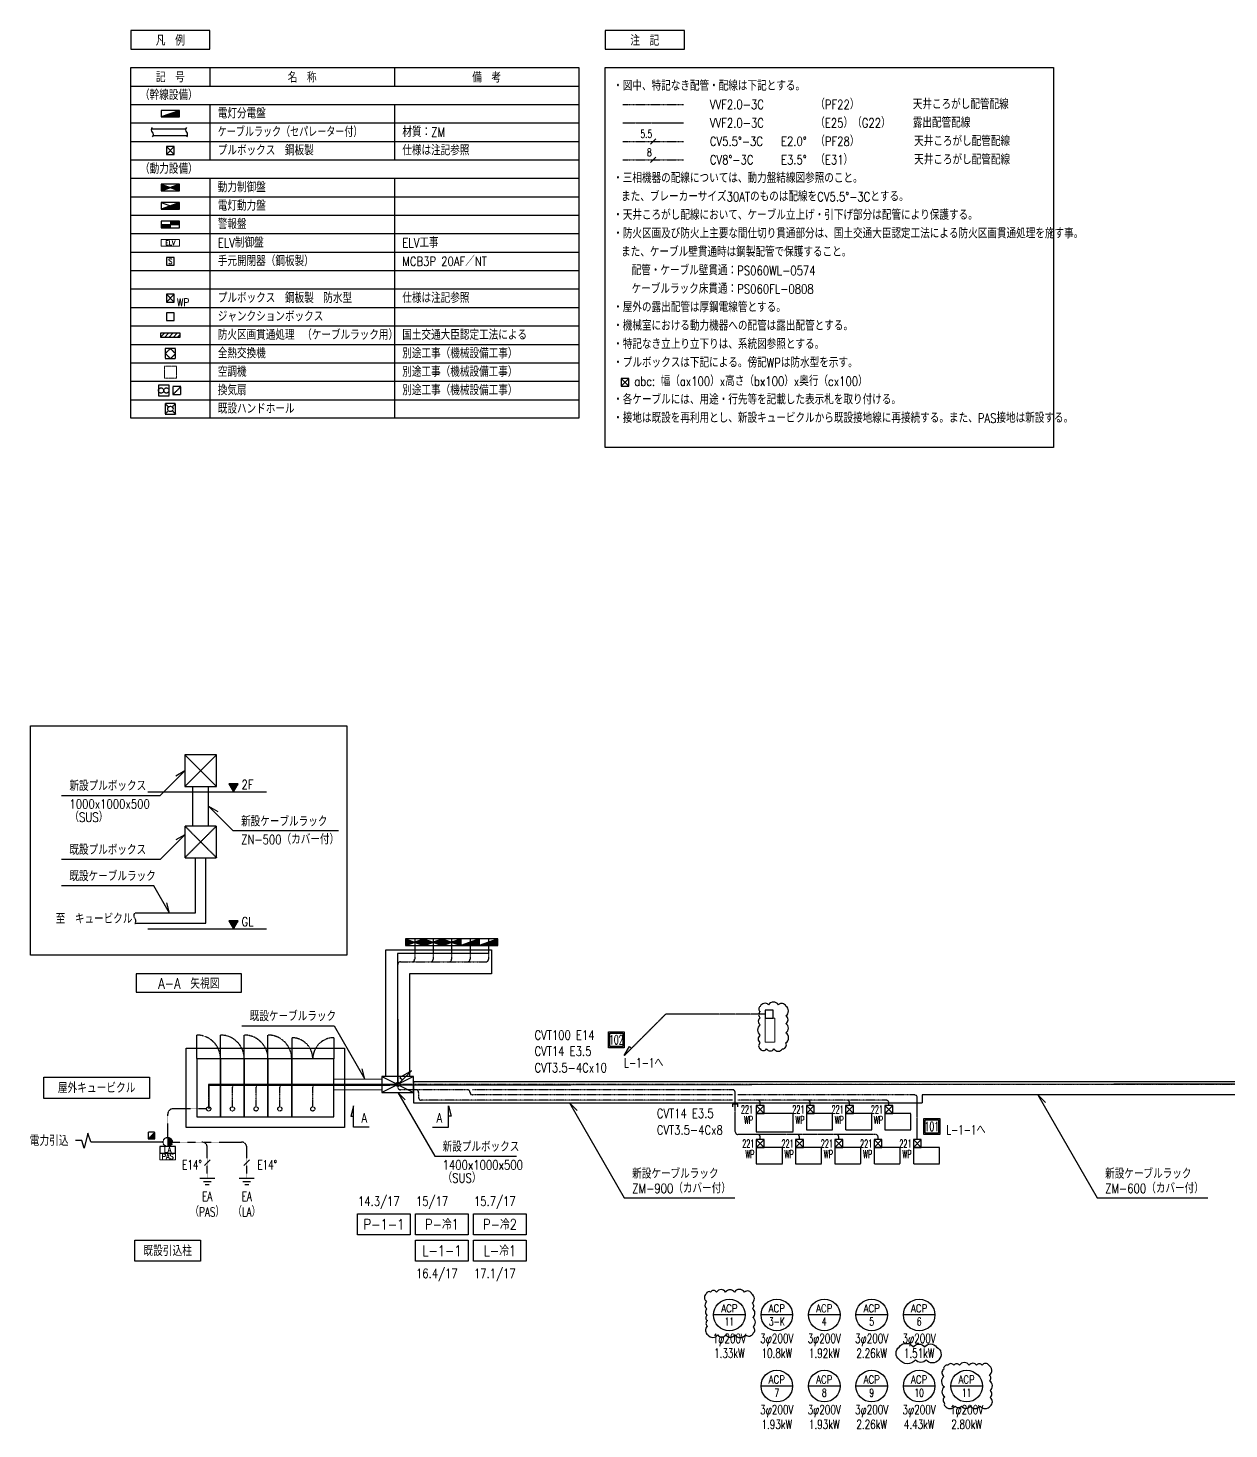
# Model space of a CAD drawing. Header units: millimetres. Extents: x 2600 to 176612, y 1461 to 57300.
# Drawn here: x 2600 to 48163, y 4155 to 57300 of the extents above; entities that cross this region are included whole.
import ezdxf
from ezdxf.enums import TextEntityAlignment as Align

# ---------------------------------------------------------------- set-up
doc = ezdxf.new("R2010")
doc.units = ezdxf.units.MM
doc.header["$LTSCALE"] = 0.2
doc.set_wipeout_variables(frame=1)
for name, pattern in [('_ Dot', [2.6, 1.4, -1.2]), ('CENTER', [50.8, 31.75, -6.35, 6.35, -6.35]), ('DASHED', [19.05, 12.7, -6.35]), ('HIDDEN', [9.525, 6.35, -3.175]), ('PHANTOM', [63.5, 31.75, -6.35, 6.35, -6.35, 6.35, -6.35])]:
    doc.linetypes.add(name, pattern=pattern)
doc.layers.add('1_hojo', color=190, linetype='Continuous', plot=False)
doc.layers.add('1_追加変更', color=10, linetype='Continuous', plot=False)
for name, color, linetype in [('1_ケーブルラック', 3, 'Continuous'), ('1_シンボル', 2, 'Continuous'), ('1_乗数', 3, 'Continuous'), ('1_回路番号', 4, 'Continuous'), ('1_強調文字', 4, 'Continuous'), ('1_文字', 3, 'Continuous'), ('1_機器', 7, 'HIDDEN'), ('1_機器番号', 3, 'Continuous'), ('1_表', 7, 'Continuous'), ('1_配線_1', 1, 'Continuous'), ('1_配線_3', 1, 'DASHED'), ('1_配線_4', 1, 'CENTER'), ('1_配線_5', 1, 'PHANTOM'), ('A_建築', 8, 'Continuous')]:
    doc.layers.add(name, color=color, linetype=linetype)
doc.styles.add('L', font='simplex.shx', dxfattribs={"width": 0.8, "bigfont": 'extfont2.shx'})
doc.styles.get("Standard").update_dxf_attribs({"font": 'simplex.shx', "width": 0.8, "bigfont": 'extfont2.shx'})
doc.styles.add('ＭＳ 明朝', font='simplex.shx', dxfattribs={"bigfont": 'bigfont.shx'})
pattern_1 = [(0, (-72500, -18575), (0, 3.175), [])]

# ---------------------------------------------------------------- blocks, each defined once
blk = doc.blocks.new('L-電灯分電盤')
at = {"linetype": 'ByBlock'}
h = blk.add_hatch(dxfattribs=at)
h.set_pattern_fill('LINE', color=0, style=0)
h.set_pattern_definition([(0, (-9550, -23375), (0, 3.175), [])])
h.paths.add_polyline_path([(350, 250), (-350, 0), (350, 0)])
at = {"color": 0, "linetype": 'ByBlock'}
for p, q in [((350, 250), (-350, 0)), ((350, 250), (-350, 250)), ((-350, 250), (-350, 0)), ((-350, 0), (350, 0)), ((350, 0), (350, 250))]:
    blk.add_line(p, q, dxfattribs=at)
blk = doc.blocks.new('C-ﾌﾟﾙﾎﾞｯｸｽ')
at = {"color": 0, "linetype": 'ByBlock'}
for p, q in [((-150, 150), (150, -150)), ((150, 150), (-150, -150))]:
    blk.add_line(p, q, dxfattribs=at)
blk.add_lwpolyline([(-150, -150), (150, -150), (150, 150), (-150, 150)], close=True, dxfattribs=at)
blk = doc.blocks.new('MP-動力制御盤')
at = {"linetype": 'ByBlock'}
h = blk.add_hatch(dxfattribs=at)
h.set_pattern_fill('LINE', color=0, style=0)
h.set_pattern_definition(pattern_1)
h.paths.add_polyline_path([(-350, 250), (0, 125), (-350, 0)])
h = blk.add_hatch(dxfattribs=at)
h.set_pattern_fill('LINE', color=0, style=0)
h.set_pattern_definition(pattern_1)
h.paths.add_polyline_path([(350, 250), (0, 125), (350, 0)])
at = {"color": 0, "linetype": 'ByBlock'}
for p, q in [((-350, 250), (350, 0)), ((350, 250), (-350, 0))]:
    blk.add_line(p, q, dxfattribs=at)
blk.add_lwpolyline([(-350, 0), (350, 0), (350, 250), (-350, 250)], close=True, dxfattribs=at)
blk = doc.blocks.new('C-区画貫通処理')
at = {"linetype": 'ByBlock'}
h = blk.add_hatch(dxfattribs=at)
h.set_pattern_fill('ANSI31', color=0, scale=40, style=0)
h.set_pattern_definition([(45, (-130576.96, -81945.87), (-89.80256, 89.80256), [])])
h.paths.add_polyline_path([(-400, 120), (400, 120), (400, -120), (-400, -120)])
at = {"color": 0, "linetype": 'ByBlock'}
blk.add_lwpolyline([(-400, 120), (400, 120), (400, -120), (-400, -120)], close=True, dxfattribs=at)
blk = doc.blocks.new('C-ｼﾞｬﾝｸｼｮﾝﾎﾞｯｸｽ')
at = {"color": 0, "linetype": 'ByBlock'}
blk.add_lwpolyline([(-150, -150), (150, -150), (150, 150), (-150, 150)], close=True, dxfattribs=at)
blk = doc.blocks.new('全熱交換機（HEU）小')
at = {"color": 0}
for points in [[(-192.5, -192.5), (192.5, -192.5), (192.5, 192.5), (-192.5, 192.5)], [(0, -192.5), (192.5, 0), (0, 192.5), (-192.5, 0), (0, -192.5)]]:
    blk.add_lwpolyline(points, close=True, dxfattribs=at)
blk = doc.blocks.new('空調機（ACP）')
at = {"color": 0, "lineweight": 20}
blk.add_lwpolyline([(-455, 455), (455, 455), (455, -455), (-455, -455)], close=True, dxfattribs=at)
blk = doc.blocks.new('換気扇')
at = {"color": 0}
blk.add_lwpolyline([(-200, -200), (200, -200), (200, 200), (-200, 200)], close=True, dxfattribs=at)
for centre in [(-100, 0), (100, 0)]:
    blk.add_circle(centre, 100, dxfattribs=at)
blk = doc.blocks.new('ダクト換気')
at = {"color": 0}
blk.add_line((-150, -150), (150, 150), dxfattribs=at)
blk.add_lwpolyline([(-150, -150), (150, -150), (150, 150), (-150, 150)], close=True, dxfattribs=at)
blk = doc.blocks.new('B-電灯動力盤 A')
at = {"linetype": 'ByBlock'}
h = blk.add_hatch(dxfattribs=at)
h.set_pattern_fill('LINE', color=0, style=0)
h.set_pattern_definition([(0, (-9500, -23375), (0, 3.175), [])])
h.paths.add_polyline_path([(350, 250), (-350, 0), (350, 0)])
at = {"color": 0, "linetype": 'ByBlock', "lineweight": -2}
blk.add_line((-350, 250), (350, 0), dxfattribs=at)
at = {"color": 0, "linetype": 'ByBlock'}
for p, q in [((350, 250), (-350, 0)), ((350, 250), (-350, 250)), ((-350, 250), (-350, 0)), ((-350, 0), (350, 0)), ((350, 0), (350, 250))]:
    blk.add_line(p, q, dxfattribs=at)
blk = doc.blocks.new('B_警報盤')
at = {"linetype": 'ByBlock'}
h = blk.add_hatch(dxfattribs=at)
h.set_pattern_fill('LINE', color=0, scale=20, style=0)
h.set_pattern_definition([(0, (-8595.042, -49781.772), (0, 2.5), [])])
h.paths.add_polyline_path([(-350, 125), (-350, 0), (0, 0), (0, 125)])
h.paths.add_polyline_path([(350, 125), (350, 250), (0, 250), (0, 125)])
at = {"color": 0, "linetype": 'ByBlock', "lineweight": 0}
for p, q in [((-350, 125), (350, 125)), ((0, 250), (0, 0))]:
    blk.add_line(p, q, dxfattribs=at)
at = {"color": 0, "linetype": 'ByBlock', "lineweight": -2}
blk.add_lwpolyline([(-350, 0), (350, 0), (350, 250), (-350, 250)], close=True, dxfattribs=at)
blk = doc.blocks.new('C-条数1')
at = {"color": 0, "linetype": 'ByBlock'}
blk.add_line((-106, -106), (106, 106), dxfattribs=at)
blk = doc.blocks.new('OL-埋設表A')
at = {"linetype": 'ByBlock'}
blk.add_hatch(color=0, dxfattribs=at).paths.add_polyline_path([(125, 125), (-125, -125), (125, -125)])
at = {"color": 0, "linetype": 'ByBlock'}
blk.add_line((125, 125), (-125, -125), dxfattribs=at)
blk.add_lwpolyline([(-125, -125), (125, -125), (125, 125), (-125, 125)], close=True, dxfattribs=at)
blk = doc.blocks.new('OL-ｺﾝｸﾘｰﾄ柱')
at = {"linetype": 'ByBlock'}
blk.add_hatch(color=0, dxfattribs=at).paths.add_polyline_path([(175, 0, 0.414214), (0, 175), (0, -175, 0.414214)])
at = {"color": 0, "linetype": 'ByBlock'}
blk.add_line((0, 175), (0, -175), dxfattribs=at)
blk.add_circle((0, 0), 175, dxfattribs=at)
blk = doc.blocks.new('OL-受電点')
at = {"color": 0, "linetype": 'ByBlock'}
for p, q in [((238.70308, 0), (0, 0)), ((324.72368, -284.30004), (238.70308, 0)), ((472.88872, 284.3008), (324.72368, -284.30004)), ((583.604, -53.502404), (472.88872, 284.3008))]:
    blk.add_line(p, q, dxfattribs=at)
blk = doc.blocks.new('PAS')
at = {"color": 0, "linetype": 'ByBlock', "lineweight": 0}
blk.add_lwpolyline([(-300, 0), (300, 0), (300, 250), (-300, 250)], close=True, dxfattribs=at)
at = {"color": 0, "linetype": 'ByBlock', "lineweight": 0, "width": 0.8}
blk.add_text('PAS', height=200, dxfattribs=at).set_placement((0, 125), align=Align.MIDDLE)
blk = doc.blocks.new('C-接地極')
at = {"color": 0, "linetype": 'ByBlock'}
for p, q in [((-285, 0), (285, 0)), ((-146, -120), (146, -120)), ((-73, -240), (73, -240))]:
    blk.add_line(p, q, dxfattribs=at)
blk = doc.blocks.new('OL-ﾊﾝﾄﾞﾎｰﾙ-1')
at = {"color": 0, "linetype": 'ByBlock'}
for p, q in [((-200, 200), (-72, 72)), ((-200, 200), (-72, 72)), ((72, 72), (200, 200)), ((-200, -200), (-72, -72)), ((-200, -200), (-72, -72)), ((72, -72), (200, -200))]:
    blk.add_line(p, q, dxfattribs=at)
blk.add_lwpolyline([(-200, -200), (200, -200), (200, 200), (-200, 200)], close=True, dxfattribs=at)
blk.add_ellipse((0, 0), major_axis=(-71.7, 71.7), ratio=1, start_param=3.926991, end_param=10.210176, dxfattribs=at)
blk = doc.blocks.new('C-立上り')
at = {"color": 0, "linetype": 'ByBlock'}
blk.add_line((54, 54), (521, 521), dxfattribs=at)
blk.add_lwpolyline([(521, 521), (81, 267), (174, 174)], dxfattribs=at)
blk.add_circle((0, 0), 77, dxfattribs=at)
blk = doc.blocks.new('盤記号1')
at = {"layer": '1_シンボル', "color": 0, "linetype": 'ByBlock', "lineweight": -2}
blk.add_lwpolyline([(-350, 0), (350, 0), (350, 250), (-350, 250)], close=True, dxfattribs=at)
at = {"layer": '1_シンボル', "color": 0, "linetype": 'ByBlock', "lineweight": 0, "style": 'ＭＳ 明朝', "width": 0.8}
blk.add_text('ELV', height=180, dxfattribs=at).set_placement((0, 125), align=Align.MIDDLE)
blk = doc.blocks.new('MP-手元開閉器')
at = {"color": 0, "linetype": 'ByBlock'}
blk.add_lwpolyline([(-150, 0), (150, 0), (150, 300), (-150, 300)], close=True, dxfattribs=at)
at = {"color": 0, "linetype": 'ByBlock', "width": 0.8}
blk.add_text('S', height=200, dxfattribs=at).set_placement((0, 150), align=Align.MIDDLE)

msp = doc.modelspace()

# ---------------------------------------------------------------- linework, layer by layer
at = {"layer": '1_hojo'}
for points in [[(17269, 22755), (17269, 22195), (16621, 22195), (16629, 17225), (9441, 17225), (9454, 16297)], [(19369, 22755), (19369, 22195), (16621, 22195), (16629, 17225), (9441, 17225), (9454, 16297)], [(17969, 22745), (17969, 22195), (16621, 22195), (16621, 17225), (9441, 17225), (9454, 16297)], [(18669, 22745), (18669, 22195), (16621, 22195), (16621, 17225), (9441, 17225), (9454, 16297)], [(20069, 22745), (20069, 22195), (16621, 22195), (16629, 17225), (9441, 17225), (9454, 16297)], [(65469, 19680), (64393, 19680), (64393, 17275), (9454, 17175), (9454, 16297)], [(16629, 17225), (9441, 17225), (9454, 16297)]]:
    msp.add_lwpolyline(points, dxfattribs=at)
at = {"layer": '1_ケーブルラック'}
for p, q in [((10712, 19451), (14212, 19451)), ((14212, 19451), (15381, 17425)), ((15381, 17425), (15278, 17811)), ((64149, 17325), (17229, 17325)), ((17229, 17325), (17229, 16525)), ((16629, 16925), (18029, 14500)), ((16629, 16925), (16912, 16642)), ((17229, 16525), (36529, 16525)), ((36529, 16825), (36529, 16525)), ((64649, 16825), (36529, 16825)), ((18029, 14500), (21129, 14500))]:
    msp.add_line(p, q, dxfattribs=at)
msp.add_lwpolyline([(16179, 22325), (20179, 22325), (20179, 21425), (17079, 21425), (17079, 17525), (16179, 17525)], close=True, dxfattribs=at)
at = {"layer": '1_シンボル', "color": 8, "linetype": 'HIDDEN'}
for p, q in [((9004, 18197), (9004, 19097)), ((9904, 18197), (9904, 19097)), ((10804, 18197), (10804, 19097)), ((11704, 18197), (11704, 19097)), ((12604, 18997), (12604, 18197)), ((14204, 18997), (14204, 18197))]:
    msp.add_line(p, q, dxfattribs=at)
at = {"layer": '1_シンボル', "lineweight": 0}
for p, q in [((16029, 17425), (14204, 17425)), ((16029, 17025), (14204, 17025))]:
    msp.add_line(p, q, dxfattribs=at)
at = {"layer": '1_シンボル', "color": 8}
msp.add_lwpolyline([(8604, 18597), (14604, 18597), (14604, 15597), (8604, 15597)], close=True, dxfattribs=at)
at = {"layer": '1_シンボル'}
for points in [[(9904, 18197), (9004, 18197), (9004, 15997), (9904, 15997)], [(10804, 18197), (9904, 18197), (9904, 15997), (10804, 15997)], [(11704, 18197), (10804, 18197), (10804, 15997), (11704, 15997)], [(12604, 18197), (11704, 18197), (11704, 15997), (12604, 15997)], [(14204, 18197), (12604, 18197), (12604, 15997), (14204, 15997)], [(7599, 14616), (8199, 14616), (8199, 14866), (7599, 14866)]]:
    msp.add_lwpolyline(points, close=True, dxfattribs=at)
at = {"layer": '1_シンボル', "color": 7, "linetype": '_ Dot', "ltscale": 100}
for centre in [(9454, 16297), (10354, 16297), (11254, 16297), (12154, 16297), (13404, 16297)]:
    msp.add_circle(centre, 80.3, dxfattribs=at)
at = {"layer": '1_シンボル', "color": 8, "linetype": 'HIDDEN'}
for centre, radius, start, end in [((9004, 18197), 900, 0, 90), ((9904, 18197), 900, 0, 90), ((10804, 18197), 900, 0, 90), ((11704, 18197), 900, 0, 90), ((12604, 18197), 800, 0, 90), ((14204, 18197), 800, 90, 180)]:
    msp.add_arc(centre, radius, start, end, dxfattribs=at)
at = {"layer": '1_回路番号'}
for points in [[(25219, 18619), (24619, 18619), (24619, 19219), (25219, 19219)], [(25169, 18669), (24669, 18669), (24669, 19169), (25169, 19169)], [(37189, 15330), (36589, 15330), (36589, 15930), (37189, 15930)], [(37139, 15380), (36639, 15380), (36639, 15880), (37139, 15880)]]:
    msp.add_lwpolyline(points, close=True, dxfattribs=at)
at = {"layer": '1_強調文字'}
msp.add_lwpolyline([(6649, 11316), (9149, 11316), (9149, 10516), (6649, 10516)], close=True, dxfattribs=at)
at = {"layer": '1_文字'}
for p, q in [((23145, 16525), (25222, 12928)), ((23145, 16525), (23428, 16242)), ((40914, 16825), (43164, 12928)), ((40914, 16825), (41197, 16542)), ((25222, 12928), (29422, 12928)), ((43164, 12928), (47364, 12928))]:
    msp.add_line(p, q, dxfattribs=at)
for points in [[(15549, 15608), (14949, 15608), (14949, 16408), (14846, 16022), (14949, 16022)], [(17949, 15608), (18549, 15608), (18549, 16408), (18653, 16022), (18549, 16022)]]:
    msp.add_lwpolyline(points, dxfattribs=at)
at = {"layer": '1_機器'}
for points in [[(31629, 15430), (31629, 16125), (30229, 16125), (30229, 15430)], [(33119, 15505), (33119, 16125), (32129, 16125), (32129, 15505)], [(34609, 15505), (34609, 16125), (33619, 16125), (33619, 15505)], [(36099, 15505), (36099, 16125), (35109, 16125), (35109, 15505)], [(31219, 14210), (31219, 14830), (30229, 14830), (30229, 14210)], [(32709, 14210), (32709, 14830), (31719, 14830), (31719, 14210)], [(34199, 14210), (34199, 14830), (33209, 14830), (33209, 14210)], [(35689, 14210), (35689, 14830), (34699, 14830), (34699, 14210)], [(37179, 14210), (37179, 14830), (36189, 14830), (36189, 14210)]]:
    msp.add_lwpolyline(points, close=True, dxfattribs=at)
at = {"layer": '1_表', "color": 2}
msp.add_lwpolyline([(6700, 20725), (10700, 20725), (10700, 21425), (6700, 21425)], close=True, dxfattribs=at)
at = {"layer": '1_追加変更'}
msp.add_lwpolyline([(30378, 18570, 0.520567), (30622, 18570, 0.520567), (30900, 18570, 0.520567), (31221, 18570, 0.520567), (31356, 18802, 0.520567), (31356, 19184, 0.520567), (31356, 19533, 0.520567), (31356, 19829, 0.520567), (31356, 20197, 0.520567), (31070, 20250, 0.520567), (30692, 20250, 0.520567), (30378, 20187, 0.520567), (30378, 19986, 0.520567), (30378, 19757, 0.520567), (30378, 19482, 0.520567), (30378, 19097, 0.520567), (30378, 18803, 0.520567)], format="xyb", close=True, dxfattribs=at)
at = {"layer": '1_配線_1'}
msp.add_line((7724, 15041), (4985, 15041), dxfattribs=at)
for points in [[(25219, 18319), (25419, 18665), (25493, 18592)], [(29529, 16374), (29529, 16474), (29329, 16474), (29329, 16374)]]:
    msp.add_lwpolyline(points, dxfattribs=at)
at = {"layer": '1_配線_3'}
for p, q in [((26762, 19862), (25219, 18319)), ((30565, 19891), (26833, 19891)), ((29429, 15430), (29429, 16925)), ((30379, 16425), (30379, 16525)), ((32279, 16425), (32279, 16525)), ((33769, 16425), (33769, 16525)), ((35259, 16425), (35259, 16525)), ((36339, 15130), (36339, 16725)), ((34749, 15330), (29529, 15330)), ((30379, 15130), (30379, 15230)), ((31869, 15130), (31869, 15230)), ((33359, 15130), (33359, 15230)), ((34849, 15130), (34849, 15230))]:
    msp.add_line(p, q, dxfattribs=at)
for centre, start, end in [((26833, 19791), 90, 135), ((29529, 15430), 180, 270), ((30279, 15230), 0, 90), ((31769, 15230), 0, 90), ((33259, 15230), 0, 90), ((34749, 15230), 0, 90)]:
    msp.add_arc(centre, 100, start, end, dxfattribs=at)
at = {"layer": '1_配線_4'}
for p, q in [((17269, 22495), (17269, 21975)), ((17969, 22495), (17969, 21975)), ((18669, 22495), (18669, 21975)), ((19369, 22495), (19369, 21975)), ((20069, 22495), (20069, 21975)), ((16729, 21875), (19969, 21875)), ((16629, 17302), (16629, 21775)), ((9454, 16378), (9454, 17125)), ((16552, 17225), (9554, 17225)), ((10354, 16378), (10354, 17125)), ((11254, 16378), (11254, 17125)), ((12154, 16378), (12154, 17125)), ((13404, 16378), (13404, 17125)), ((16629, 17148), (16629, 17125)), ((64299, 17225), (16706, 17225)), ((19269, 17025), (16729, 17025)), ((29329, 17025), (19469, 17025)), ((17419, 16925), (17419, 16725)), ((29329, 16625), (17519, 16625)), ((29329, 16825), (19469, 16825)), ((36239, 16825), (29529, 16825)), ((35159, 16625), (29529, 16625))]:
    msp.add_line(p, q, dxfattribs=at)
for centre, start, end in [((16729, 21775), 90, 180), ((17169, 21975), 270, 0), ((17869, 21975), 270, 0), ((18569, 21975), 270, 0), ((19269, 21975), 270, 0), ((19969, 21975), 270, 0), ((9554, 17125), 90, 180), ((10454, 17125), 90, 180), ((11354, 17125), 90, 180), ((12254, 17125), 90, 180), ((13504, 17125), 90, 180), ((16729, 17125), 180, 270), ((17319, 16925), 0, 90), ((19269, 16925), 0, 90), ((29329, 16925), 0, 90), ((17519, 16725), 180, 270), ((19469, 16925), 180, 270), ((30279, 16525), 0, 90), ((32179, 16525), 0, 90), ((33669, 16525), 0, 90), ((35159, 16525), 0, 90), ((36239, 16725), 0, 90)]:
    msp.add_arc(centre, 100, start, end, dxfattribs=at)
at = {"layer": '1_配線_5'}
for p, q in [((7899, 15216), (7899, 16097)), ((9374, 16297), (8099, 16297)), ((8074, 15041), (10699, 15041)), ((9399, 13666), (9399, 14841)), ((10899, 13666), (10899, 14841))]:
    msp.add_line(p, q, dxfattribs=at)
for centre, start, end in [((8099, 16097), 90, 180), ((9199, 14841), 0, 90), ((10699, 14841), 0, 90)]:
    msp.add_arc(centre, 200, start, end, dxfattribs=at)

# ---------------------------------------------------------------- block references
at = {"layer": '1_シンボル', "linetype": 'Continuous', "lineweight": 0}
for p in [(17269, 22495), (17969, 22495), (18669, 22495)]:
    msp.add_blockref('MP-動力制御盤', p, dxfattribs=at)
at = {"layer": '1_シンボル', "linetype": 'ByBlock', "lineweight": -2}
for p in [(19369, 22495), (20069, 22495)]:
    msp.add_blockref('L-電灯分電盤', p, dxfattribs=at)
at = {"layer": '1_シンボル', "linetype": 'Continuous', "rotation": 270}
msp.add_blockref('C-ｼﾞｬﾝｸｼｮﾝﾎﾞｯｸｽ', (30715, 19891), dxfattribs=at)
at = {"layer": '1_シンボル', "linetype": 'ByBlock'}
for name, p in [('C-立上り', (16629, 17225)), ('OL-受電点', (4402, 15095)), ('C-接地極', (9399, 13666)), ('C-接地極', (10899, 13666))]:
    msp.add_blockref(name, p, dxfattribs=at)
at = {"layer": '1_シンボル', "lineweight": 0, "xscale": 4, "yscale": 2}
msp.add_blockref('C-ﾌﾟﾙﾎﾞｯｸｽ', (16629, 17225), dxfattribs=at)
at = {"layer": '1_シンボル', "lineweight": 0}
for p in [(30379, 16275), (32279, 16275), (33769, 16275), (35259, 16275), (30379, 14980), (31869, 14980), (33359, 14980), (34849, 14980), (36339, 14980)]:
    msp.add_blockref('C-ﾌﾟﾙﾎﾞｯｸｽ', p, dxfattribs=at)
at = {"layer": '1_シンボル', "color": 7, "linetype": 'HIDDEN'}
for name, p in [('OL-埋設表A', (7289, 15284)), ('OL-ｺﾝｸﾘｰﾄ柱', (7899, 15041))]:
    msp.add_blockref(name, p, dxfattribs=at)
at = {"layer": '1_シンボル'}
msp.add_blockref('PAS', (7899, 14366), dxfattribs=at)
at = {"layer": '1_機器', "yscale": 0.4, "rotation": 270}
msp.add_blockref('空調機（ACP）', (30747, 19286), dxfattribs=at)
at = {"layer": '1_配線_1', "color": 3, "linetype": 'Continuous', "lineweight": 0}
for p in [(9399, 14254), (10899, 14254)]:
    msp.add_blockref('C-条数1', p, dxfattribs=at)

# ---------------------------------------------------------------- texts
at = {"layer": '1_hojo', "width": 0.8}
for s, p in [('CVT100 E14', (21815, 18920)), ('CVT14 E3.5', (21815, 18312)), ('CVT3.5-4Cx10', (21815, 17683)), ('CVT14 E3.5', (26454, 15951)), ('CVT3.5-4Cx8', (26454, 15322)), ('14.3/17', (15117, 12619)), ('15/17', (17317, 12619)), ('15.7/17', (19517, 12619)), ('16.4/17', (17317, 9882)), ('17.1/17', (19517, 9882))]:
    msp.add_text(s, height=350, dxfattribs=at).set_placement(p)
at = {"layer": '1_シンボル', "width": 0.8}
msp.add_text('LA', height=200, dxfattribs=at).set_placement((7899, 14741), align=Align.MIDDLE)
at = {"layer": '1_回路番号', "width": 0.6}
for s, p in [('102', (24919, 18919)), ('101', (36889, 15630))]:
    msp.add_text(s, height=350, dxfattribs=at).set_placement(p, align=Align.MIDDLE)
at = {"layer": '1_回路番号', "color": 3, "width": 0.7}
for p in [(8449, 14004), (11299, 14004)]:
    msp.add_text('E14°', height=350, dxfattribs=at).set_placement(p)
for s, p in [('EA', (9399, 12976)), ('EA', (10899, 12976)), ('（PAS）', (9399, 12426)), ('（LA）', (10899, 12426))]:
    msp.add_text(s, height=350, dxfattribs=at).set_placement(p, align=Align.MIDDLE)
at = {"layer": '1_強調文字', "style": 'L', "width": 0.8}
msp.add_text('A-A\u3000矢視図', height=400, dxfattribs=at).set_placement((8700, 21075), align=Align.MIDDLE)
at = {"layer": '1_強調文字', "width": 0.8}
for s, p in [('電力引込', (3402, 15095)), ('既設引込柱', (7899, 10916))]:
    msp.add_text(s, height=400, dxfattribs=at).set_placement(p, align=Align.MIDDLE_CENTER)
at = {"layer": '1_文字', "width": 0.8}
for s, p in [('既設ケーブルラック', (11012, 19626)), ('A', (15249, 15783)), ('A', (18099, 15783)), ('新設プルボックス', (18329, 14675)), ('1400x1000x500', (18329, 13997)), ('（SUS）', (18329, 13497)), ('新設ケーブルラック', (25522, 13653)), ('新設ケーブルラック', (43464, 13653)), ('ZM-900（カバー付）', (25522, 13103)), ('ZM-600（カバー付）', (43464, 13103))]:
    msp.add_text(s, height=350, dxfattribs=at).set_placement(p)
at = {"layer": '1_文字', "width": 0.6}
for s, p in [('221', (30109, 16275)), ('WP', (30109, 15875)), ('221', (32059, 16275)), ('WP', (32059, 15875)), ('221', (33549, 16275)), ('WP', (33549, 15875)), ('221', (35039, 16275)), ('WP', (35039, 15875)), ('221', (30159, 14980)), ('221', (31649, 14980)), ('221', (33139, 14980)), ('221', (34629, 14980)), ('221', (36119, 14980)), ('WP', (30159, 14580)), ('WP', (31649, 14580)), ('WP', (33139, 14580)), ('WP', (34629, 14580)), ('WP', (36119, 14580))]:
    msp.add_text(s, height=300, dxfattribs=at).set_placement(p, align=Align.MIDDLE_RIGHT)
at = {"layer": '1_機器番号', "width": 0.7}
for p in [(25219, 17869), (37439, 15330)]:
    msp.add_text('L-1-1へ', height=350, dxfattribs=at).set_placement(p)
for s, p in [('1φ200V', (29209, 7530)), ('3φ200V', (31009, 7530)), ('3φ200V', (32809, 7530)), ('3φ200V', (34609, 7530)), ('3φ200V', (36409, 7530)), ('1.33kW', (29209, 7030)), ('10.8kW', (31009, 7030)), ('1.92kW', (32809, 7030)), ('2.26kW', (34609, 7030)), ('1.51kW', (36409, 7030)), ('3φ200V', (31009, 4830)), ('3φ200V', (32809, 4830)), ('3φ200V', (34609, 4830)), ('3φ200V', (36409, 4830)), ('1φ200V', (38209, 4830)), ('1.93kW', (31009, 4330)), ('1.93kW', (32809, 4330)), ('2.26kW', (34609, 4330)), ('4.43kW', (36409, 4330)), ('2.80kW', (38209, 4330))]:
    msp.add_text(s, height=350, dxfattribs=at).set_placement(p, align=Align.MIDDLE)

# ---------------------------------------------------------------- wipeouts: each hides what was drawn before it
for points in [[(6400, 57300), (41600, 57300), (41600, 41337), (6400, 41337)], [(3104, 17597), (7304, 17597), (7304, 16597), (3104, 16597)]]:
    msp.add_wipeout(points)

# ---------------------------------------------------------------- next in the draw order: linework, layer by layer
at = {"layer": '1_ケーブルラック'}
for p, q in [((7291, 53475), (8591, 53475)), ((7350, 53225), (8650, 53225))]:
    msp.add_line(p, q, dxfattribs=at)
for points in [[(7321, 53175, 0.4), (7321, 53350, -0.4), (7321, 53525)], [(8621, 53175, 0.4), (8621, 53350, -0.4), (8621, 53525)]]:
    msp.add_lwpolyline(points, format="xyb", dxfattribs=at)
at = {"layer": '1_乗数', "linetype": 'Continuous', "lineweight": -3}
for p, q in [((26417, 53100), (26217, 52900)), ((26417, 52400), (26217, 52200))]:
    msp.add_line(p, q, dxfattribs=at)
at = {"layer": '1_強調文字'}
msp.add_lwpolyline([(3204, 17497), (7204, 17497), (7204, 16697), (3204, 16697)], close=True, dxfattribs=at)
at = {"layer": '1_表', "color": 3}
for p, q in [((9500, 55800), (9500, 55100)), ((16500, 55800), (16500, 55100)), ((9500, 54400), (9500, 52300)), ((16500, 54400), (16500, 52300)), ((9500, 51600), (9500, 42500)), ((16500, 51600), (16500, 42500))]:
    msp.add_line(p, q, dxfattribs=at)
at = {"layer": '1_表'}
for p, q in [((6500, 55100), (23500, 55100)), ((6500, 54400), (23500, 54400)), ((6500, 53700), (23500, 53700)), ((6500, 53000), (23500, 53000)), ((6500, 52300), (23500, 52300)), ((6500, 51600), (23500, 51600)), ((6500, 50900), (23500, 50900)), ((6500, 50200), (23500, 50200)), ((6500, 49500), (23500, 49500)), ((6500, 48800), (23500, 48800)), ((6500, 48100), (23500, 48100)), ((6500, 47400), (23500, 47400)), ((6500, 46700), (23500, 46700)), ((6500, 46000), (23500, 46000)), ((6500, 45300), (23500, 45300)), ((6500, 44600), (23500, 44600)), ((6500, 43900), (23500, 43900)), ((6500, 43200), (23500, 43200))]:
    msp.add_line(p, q, dxfattribs=at)
at = {"layer": '1_表', "color": 2}
for points in [[(6500, 56500), (9500, 56500), (9500, 57200), (6500, 57200)], [(24500, 56500), (27500, 56500), (27500, 57200), (24500, 57200)], [(6500, 51600), (6500, 55800), (23500, 55800), (23500, 42500), (6500, 42500)], [(41500, 41391), (24500, 41391), (24500, 55800), (41500, 55800)]]:
    msp.add_lwpolyline(points, close=True, dxfattribs=at)
at = {"layer": '1_配線_3'}
msp.add_line((25167, 53700), (27467, 53700), dxfattribs=at)
at = {"layer": '1_配線_4'}
msp.add_line((25167, 54400), (27467, 54400), dxfattribs=at)
at = {"layer": '1_配線_4', "lineweight": -3}
for p, q in [((25167, 53000), (27467, 53000)), ((25167, 52300), (27467, 52300))]:
    msp.add_line(p, q, dxfattribs=at)

# ---------------------------------------------------------------- next in the draw order: block references
at = {"layer": '1_シンボル', "linetype": 'ByBlock', "lineweight": -2}
msp.add_blockref('L-電灯分電盤', (8000, 53925), dxfattribs=at)
at = {"layer": '1_シンボル', "lineweight": 0}
for name, p in [('C-ﾌﾟﾙﾎﾞｯｸｽ', (8000, 52650)), ('MP-手元開閉器', (8000, 48300)), ('C-ﾌﾟﾙﾎﾞｯｸｽ', (8000, 47050)), ('C-ﾌﾟﾙﾎﾞｯｸｽ', (25250, 43860))]:
    msp.add_blockref(name, p, dxfattribs=at)
at = {"layer": '1_シンボル', "linetype": 'Continuous', "lineweight": 0}
msp.add_blockref('MP-動力制御盤', (8000, 51125), dxfattribs=at)
at = {"layer": '1_シンボル', "linetype": 'Continuous'}
for name, p in [('B-電灯動力盤 A', (8000, 50425)), ('C-ｼﾞｬﾝｸｼｮﾝﾎﾞｯｸｽ', (8000, 46350))]:
    msp.add_blockref(name, p, dxfattribs=at)
at = {"layer": '1_シンボル'}
msp.add_blockref('B_警報盤', (8000, 49725), dxfattribs=at)
at = {"layer": '1_シンボル', "color": 7, "linetype": 'HIDDEN', "lineweight": 0, "zscale": 0.01776621527802636}
msp.add_blockref('盤記号1', (8000, 49025), dxfattribs=at)
at = {"layer": '1_シンボル', "color": 3, "linetype": 'Continuous', "lineweight": 0, "xscale": 0.8999999999941792, "yscale": 0.7000000000116415}
msp.add_blockref('C-区画貫通処理', (8000, 45650), dxfattribs=at)
at = {"layer": '1_シンボル', "color": 7, "linetype": 'HIDDEN'}
msp.add_blockref('OL-ﾊﾝﾄﾞﾎｰﾙ-1', (8000, 42850), dxfattribs=at)
at = {"layer": '1_機器'}
for name, p in [('全熱交換機（HEU）小', (8001, 44950)), ('換気扇', (7750, 43550)), ('ダクト換気', (8250, 43550))]:
    msp.add_blockref(name, p, dxfattribs=at)
at = {"layer": '1_機器', "xscale": 0.5, "yscale": 0.5, "zscale": 0.5}
msp.add_blockref('空調機（ACP）', (8000, 44250), dxfattribs=at)

# ---------------------------------------------------------------- next in the draw order: texts
at = {"layer": '1_乗数', "linetype": 'Continuous', "lineweight": 0, "width": 0.7}
for s, p in [('5.5', (25833, 53133)), ('8', (26083, 52433))]:
    msp.add_text(s, height=300, dxfattribs=at).set_placement(p)
at = {"layer": '1_強調文字', "style": 'L', "width": 0.8}
for s, p in [('凡\u3000例', (8000, 56850)), ('注\u3000記', (26000, 56850))]:
    msp.add_text(s, height=400, dxfattribs=at).set_placement(p, align=Align.MIDDLE)
at = {"layer": '1_強調文字', "width": 0.8}
msp.add_text('屋外キュービクル', height=400, dxfattribs=at).set_placement((5204, 17097), align=Align.MIDDLE_CENTER)
at = {"layer": '1_文字', "width": 0.8}
for s, p in [('記\u3000号', (8000, 55450)), ('名\u3000称', (13000, 55450)), ('備\u3000考', (20000, 55450))]:
    msp.add_text(s, height=350, dxfattribs=at).set_placement(p, align=Align.MIDDLE)
at = {"layer": '1_文字'}
for s, width, p in [('・図中、特記なき配管・配線は下記とする。', 0.8, (24800, 54925)), ('（幹線設備）', 0.8, (6850, 54575)), ('電灯分電盤', 0.8, (9800, 53875)), ('VVF2.0-3C', 0.8, (28467, 54225)), ('（PF22）', 0.8, (32467, 54225)), ('天井ころがし配管配線', 0.8, (36167, 54225)), ('VVF2.0-3C', 0.8, (28467, 53525)), ('（E25）', 0.8, (32467, 53525)), ('（G22）', 0.8, (33867, 53525)), ('露出配管配線', 0.8, (36167, 53525)), ('ケーブルラック（セパレーター付）', 0.7, (9800, 53175)), ('材質：ZM', 0.8, (16800, 53175)), ('プルボックス\u3000鋼板製', 0.8, (9800, 52475)), ('仕様は注記参照', 0.8, (16800, 52475)), ('（動力設備）', 0.8, (6850, 51775)), ('・三相機器の配線については、動力盤結線図参照のこと。', 0.8, (24800, 51425)), ('動力制御盤', 0.8, (9800, 51075)), ('また、ブレーカーサイズ30ATのものは配線をCV5.5°-3Cとする。', 0.8, (25100, 50725)), ('電灯動力盤', 0.8, (9800, 50375)), ('警報盤', 0.8, (9800, 49675)), ('・天井ころがし配線において、ケーブル立上げ・引下げ部分は配管により保護する。', 0.8, (24800, 50025)), ('・防火区画及び防火上主要な間仕切り貫通部分は、国土交通大臣認定工法による防火区画貫通処理を施す事。', 0.8, (24800, 49325)), ('ELV制御盤', 0.8, (9800, 48975)), ('ELV工事', 0.8, (16800, 48975)), ('また、ケーブル壁貫通時は鋼製配管で保護すること。', 0.8, (25100, 48625)), ('手元開閉器（鋼板製）', 0.8, (9800, 48275)), ('MCB3P 20AF／NT', 0.8, (16800, 48275)), ('プルボックス\u3000鋼板製\u3000防水型', 0.8, (9800, 46875)), ('仕様は注記参照', 0.8, (16800, 46875)), ('・屋外の露出配管は厚鋼電線管とする。', 0.8, (24800, 46525)), ('ジャンクションボックス', 0.8, (9800, 46175)), ('防火区画貫通処理', 0.8, (9800, 45475)), ('（ケーブルラック用）', 0.8, (13000, 45475)), ('国土交通大臣認定工法による', 0.8, (16800, 45475)), ('・機械室における動力機器への配管は露出配管とする。', 0.8, (24800, 45825)), ('・特記なき立上り立下りは、系統図参照とする。', 0.8, (24800, 45125)), ('全熱交換機', 0.8, (9800, 44775)), ('別途工事（機械設備工事）', 0.8, (16800, 44775)), ('・プルボックスは下記による。傍記WPは防水型を示す。', 0.8, (24800, 44425)), ('空調機', 0.8, (9800, 44075)), ('別途工事（機械設備工事）', 0.8, (16800, 44075)), ('幅（ax100）x高さ（bx100）x奥行（cx100）', 0.8, (26600, 43725)), ('換気扇', 0.8, (9800, 43375)), ('別途工事（機械設備工事）', 0.8, (16800, 43375)), ('abc:', 0.8, (25600, 43725)), ('既設ハンドホール', 0.8, (9800, 42675)), ('・各ケーブルには、用途・行先等を記載した表示札を取り付ける。', 0.8, (24800, 43025)), ('・接地は既設を再利用とし、新設キュービクルから既設接地線に再接続する。また、PAS接地は新設する。', 0.8, (24800, 42325))]:
    msp.add_text(s, height=350, dxfattribs=dict(at, width=width)).set_placement(p)
at = {"layer": '1_文字', "lineweight": -3, "width": 0.8}
for s, p in [('CV5.5°-3C', (28467, 52825)), ('E2.0°', (31167, 52825)), ('（PF28）', (32467, 52825)), ('天井ころがし配管配線', (36217, 52825)), ('CV8°-3C', (28467, 52125)), ('E3.5°', (31167, 52125)), ('（E31）', (32467, 52125)), ('天井ころがし配管配線', (36217, 52125))]:
    msp.add_text(s, height=350, dxfattribs=at).set_placement(p)
at = {"layer": '1_文字', "width": 0.8}
for s, height, p in [('配管・ケーブル壁貫通：PS060WL-0574', 350, (25500, 48100)), ('ケーブルラック床貫通：PS060FL-0808', 350, (25500, 47400)), ('WP', 300, (8251, 46894))]:
    msp.add_text(s, height=height, dxfattribs=at).set_placement(p, align=Align.MIDDLE_LEFT)

# ---------------------------------------------------------------- next in the draw order: wipeouts: each hides what was drawn before it
for points in [[(2600, 30925), (14800, 30925), (14800, 22025), (2600, 22025)], [(15004, 12416), (17204, 12416), (17204, 11416), (15004, 11416)], [(29165, 9180), (29078, 9169), (28992, 9147), (28910, 9114), (28833, 9072), (28762, 9020), (28698, 8960), (28642, 8892), (28594, 8818), (28557, 8738), (28530, 8654), (28513, 8568), (28508, 8480), (28513, 8392), (28530, 8305), (28557, 8221), (28594, 8142), (28642, 8067), (28698, 8000), (28762, 7939), (28833, 7887), (28910, 7845), (28992, 7813), (29078, 7791), (29165, 7780), (29253, 7780), (29340, 7791), (29426, 7813), (29508, 7845), (29585, 7887), (29656, 7939), (29720, 8000), (29776, 8067), (29824, 8142), (29861, 8221), (29888, 8305), (29905, 8392), (29910, 8480), (29905, 8568), (29888, 8654), (29861, 8738), (29824, 8818), (29776, 8892), (29720, 8960), (29656, 9020), (29585, 9072), (29508, 9114), (29426, 9147), (29340, 9169), (29253, 9180)], [(30965, 9180), (30878, 9169), (30792, 9147), (30710, 9114), (30633, 9072), (30562, 9020), (30498, 8960), (30442, 8892), (30394, 8818), (30357, 8738), (30330, 8654), (30313, 8568), (30308, 8480), (30313, 8392), (30330, 8305), (30357, 8221), (30394, 8142), (30442, 8067), (30498, 8000), (30562, 7939), (30633, 7887), (30710, 7845), (30792, 7813), (30878, 7791), (30965, 7780), (31053, 7780), (31140, 7791), (31226, 7813), (31308, 7845), (31385, 7887), (31456, 7939), (31520, 8000), (31576, 8067), (31624, 8142), (31661, 8221), (31688, 8305), (31705, 8392), (31710, 8480), (31705, 8568), (31688, 8654), (31661, 8738), (31624, 8818), (31576, 8892), (31520, 8960), (31456, 9020), (31385, 9072), (31308, 9114), (31226, 9147), (31140, 9169), (31053, 9180)], [(32765, 9180), (32678, 9169), (32592, 9147), (32510, 9114), (32433, 9072), (32362, 9020), (32298, 8960), (32242, 8892), (32194, 8818), (32157, 8738), (32130, 8654), (32113, 8568), (32108, 8480), (32113, 8392), (32130, 8305), (32157, 8221), (32194, 8142), (32242, 8067), (32298, 8000), (32362, 7939), (32433, 7887), (32510, 7845), (32592, 7813), (32678, 7791), (32765, 7780), (32853, 7780), (32940, 7791), (33026, 7813), (33108, 7845), (33185, 7887), (33256, 7939), (33320, 8000), (33376, 8067), (33424, 8142), (33461, 8221), (33488, 8305), (33505, 8392), (33510, 8480), (33505, 8568), (33488, 8654), (33461, 8738), (33424, 8818), (33376, 8892), (33320, 8960), (33256, 9020), (33185, 9072), (33108, 9114), (33026, 9147), (32940, 9169), (32853, 9180)], [(34565, 9180), (34478, 9169), (34392, 9147), (34310, 9114), (34233, 9072), (34162, 9020), (34098, 8960), (34042, 8892), (33994, 8818), (33957, 8738), (33930, 8654), (33913, 8568), (33908, 8480), (33913, 8392), (33930, 8305), (33957, 8221), (33994, 8142), (34042, 8067), (34098, 8000), (34162, 7939), (34233, 7887), (34310, 7845), (34392, 7813), (34478, 7791), (34565, 7780), (34653, 7780), (34740, 7791), (34826, 7813), (34908, 7845), (34985, 7887), (35056, 7939), (35120, 8000), (35176, 8067), (35224, 8142), (35261, 8221), (35288, 8305), (35305, 8392), (35310, 8480), (35305, 8568), (35288, 8654), (35261, 8738), (35224, 8818), (35176, 8892), (35120, 8960), (35056, 9020), (34985, 9072), (34908, 9114), (34826, 9147), (34740, 9169), (34653, 9180)], [(36365, 9180), (36278, 9169), (36192, 9147), (36110, 9114), (36033, 9072), (35962, 9020), (35898, 8960), (35842, 8892), (35794, 8818), (35757, 8738), (35730, 8654), (35713, 8568), (35708, 8480), (35713, 8392), (35730, 8305), (35757, 8221), (35794, 8142), (35842, 8067), (35898, 8000), (35962, 7939), (36033, 7887), (36110, 7845), (36192, 7813), (36278, 7791), (36365, 7780), (36453, 7780), (36540, 7791), (36626, 7813), (36708, 7845), (36785, 7887), (36856, 7939), (36920, 8000), (36976, 8067), (37024, 8142), (37061, 8221), (37088, 8305), (37105, 8392), (37110, 8480), (37105, 8568), (37088, 8654), (37061, 8738), (37024, 8818), (36976, 8892), (36920, 8960), (36856, 9020), (36785, 9072), (36708, 9114), (36626, 9147), (36540, 9169), (36453, 9180)], [(30965, 6480), (30878, 6469), (30792, 6447), (30710, 6414), (30633, 6372), (30562, 6320), (30498, 6260), (30442, 6192), (30394, 6118), (30357, 6038), (30330, 5954), (30313, 5868), (30308, 5780), (30313, 5692), (30330, 5605), (30357, 5521), (30394, 5442), (30442, 5367), (30498, 5300), (30562, 5239), (30633, 5187), (30710, 5145), (30792, 5113), (30878, 5091), (30965, 5080), (31053, 5080), (31140, 5091), (31226, 5113), (31308, 5145), (31385, 5187), (31456, 5239), (31520, 5300), (31576, 5367), (31624, 5442), (31661, 5521), (31688, 5605), (31705, 5692), (31710, 5780), (31705, 5868), (31688, 5954), (31661, 6038), (31624, 6118), (31576, 6192), (31520, 6260), (31456, 6320), (31385, 6372), (31308, 6414), (31226, 6447), (31140, 6469), (31053, 6480)], [(32765, 6480), (32678, 6469), (32592, 6447), (32510, 6414), (32433, 6372), (32362, 6320), (32298, 6260), (32242, 6192), (32194, 6118), (32157, 6038), (32130, 5954), (32113, 5868), (32108, 5780), (32113, 5692), (32130, 5605), (32157, 5521), (32194, 5442), (32242, 5367), (32298, 5300), (32362, 5239), (32433, 5187), (32510, 5145), (32592, 5113), (32678, 5091), (32765, 5080), (32853, 5080), (32940, 5091), (33026, 5113), (33108, 5145), (33185, 5187), (33256, 5239), (33320, 5300), (33376, 5367), (33424, 5442), (33461, 5521), (33488, 5605), (33505, 5692), (33510, 5780), (33505, 5868), (33488, 5954), (33461, 6038), (33424, 6118), (33376, 6192), (33320, 6260), (33256, 6320), (33185, 6372), (33108, 6414), (33026, 6447), (32940, 6469), (32853, 6480)], [(34565, 6480), (34478, 6469), (34392, 6447), (34310, 6414), (34233, 6372), (34162, 6320), (34098, 6260), (34042, 6192), (33994, 6118), (33957, 6038), (33930, 5954), (33913, 5868), (33908, 5780), (33913, 5692), (33930, 5605), (33957, 5521), (33994, 5442), (34042, 5367), (34098, 5300), (34162, 5239), (34233, 5187), (34310, 5145), (34392, 5113), (34478, 5091), (34565, 5080), (34653, 5080), (34740, 5091), (34826, 5113), (34908, 5145), (34985, 5187), (35056, 5239), (35120, 5300), (35176, 5367), (35224, 5442), (35261, 5521), (35288, 5605), (35305, 5692), (35310, 5780), (35305, 5868), (35288, 5954), (35261, 6038), (35224, 6118), (35176, 6192), (35120, 6260), (35056, 6320), (34985, 6372), (34908, 6414), (34826, 6447), (34740, 6469), (34653, 6480)], [(36365, 6480), (36278, 6469), (36192, 6447), (36110, 6414), (36033, 6372), (35962, 6320), (35898, 6260), (35842, 6192), (35794, 6118), (35757, 6038), (35730, 5954), (35713, 5868), (35708, 5780), (35713, 5692), (35730, 5605), (35757, 5521), (35794, 5442), (35842, 5367), (35898, 5300), (35962, 5239), (36033, 5187), (36110, 5145), (36192, 5113), (36278, 5091), (36365, 5080), (36453, 5080), (36540, 5091), (36626, 5113), (36708, 5145), (36785, 5187), (36856, 5239), (36920, 5300), (36976, 5367), (37024, 5442), (37061, 5521), (37088, 5605), (37105, 5692), (37110, 5780), (37105, 5868), (37088, 5954), (37061, 6038), (37024, 6118), (36976, 6192), (36920, 6260), (36856, 6320), (36785, 6372), (36708, 6414), (36626, 6447), (36540, 6469), (36453, 6480)], [(38165, 6480), (38078, 6469), (37992, 6447), (37910, 6414), (37833, 6372), (37762, 6320), (37698, 6260), (37642, 6192), (37594, 6118), (37557, 6038), (37530, 5954), (37513, 5868), (37508, 5780), (37513, 5692), (37530, 5605), (37557, 5521), (37594, 5442), (37642, 5367), (37698, 5300), (37762, 5239), (37833, 5187), (37910, 5145), (37992, 5113), (38078, 5091), (38165, 5080), (38253, 5080), (38340, 5091), (38426, 5113), (38508, 5145), (38585, 5187), (38656, 5239), (38720, 5300), (38776, 5367), (38824, 5442), (38861, 5521), (38888, 5605), (38905, 5692), (38910, 5780), (38905, 5868), (38888, 5954), (38861, 6038), (38824, 6118), (38776, 6192), (38720, 6260), (38656, 6320), (38585, 6372), (38508, 6414), (38426, 6447), (38340, 6469), (38253, 6480)]]:
    msp.add_wipeout(points)

# ---------------------------------------------------------------- next in the draw order: hatches: boundary and pattern name
at = {"layer": '1_文字', "transparency": 33554687}
h = msp.add_hatch(dxfattribs=at)
h.set_pattern_fill('ANSI31', color=256, scale=10)
h.set_pattern_definition([(45, (15409.1, 8483.427), (-22.45064, 22.45064), [])])
h.paths.add_polyline_path([(10575, 28628), (10225, 28628), (10400, 28325)])
h = msp.add_hatch(dxfattribs=at)
h.set_pattern_fill('ANSI31', color=256, scale=10)
h.set_pattern_definition([(45, (15409.1, 3283.427), (-22.45064, 22.45064), [])])
h.paths.add_polyline_path([(10575, 23428), (10225, 23428), (10400, 23125)])

# ---------------------------------------------------------------- next in the draw order: linework, layer by layer
at = {"layer": '1_ケーブルラック'}
for p, q in [((8850, 27025), (8850, 28525)), ((9450, 27025), (9450, 28525))]:
    msp.add_line(p, q, dxfattribs=at)
at = {"layer": '1_ケーブルラック', "color": 7, "linetype": 'HIDDEN'}
for p, q in [((8950, 23725), (8950, 25825)), ((9350, 23325), (9350, 25825)), ((8950, 23725), (6650, 23725)), ((9350, 23325), (6650, 23325))]:
    msp.add_line(p, q, dxfattribs=at)
msp.add_lwpolyline([(6650, 23325, 0.4), (6650, 23525, -0.4), (6650, 23725)], format="xyb", dxfattribs=at)
at = {"layer": '1_強調文字'}
msp.add_lwpolyline([(15104, 12316), (17104, 12316), (17104, 11516), (15104, 11516)], close=True, dxfattribs=at)
at = {"layer": '1_文字'}
for p, q in [((8550, 29125), (7616, 28190)), ((8550, 29125), (8204, 28925)), ((3871, 28190), (7616, 28190)), ((9450, 27775), (10384, 26840)), ((9450, 27775), (9796, 27575)), ((8550, 26699), (7616, 25764)), ((8550, 26699), (8204, 26499)), ((14384, 26840), (10384, 26840)), ((7616, 25764), (3871, 25764)), ((7371, 24764), (3871, 24764)), ((7971, 23725), (7371, 24764)), ((7971, 23725), (7867, 24111))]:
    msp.add_line(p, q, dxfattribs=at)
for points in [[(10575, 28628), (10225, 28628), (10400, 28325)], [(10575, 23428), (10225, 23428), (10400, 23125)]]:
    msp.add_lwpolyline(points, close=True, dxfattribs=at)
at = {"layer": '1_機器番号'}
for p, q in [((29809, 8480), (28609, 8480)), ((31609, 8480), (30409, 8480)), ((33409, 8480), (32209, 8480)), ((35209, 8480), (34009, 8480)), ((37009, 8480), (35809, 8480)), ((31609, 5780), (30409, 5780)), ((33409, 5780), (32209, 5780)), ((35209, 5780), (34009, 5780)), ((37009, 5780), (35809, 5780)), ((38809, 5780), (37609, 5780))]:
    msp.add_line(p, q, dxfattribs=at)
for centre in [(29209, 8480), (31009, 8480), (32809, 8480), (34609, 8480), (36409, 8480), (31009, 5780), (32809, 5780), (34609, 5780), (36409, 5780), (38209, 5780)]:
    msp.add_circle(centre, 600, dxfattribs=at)
at = {"layer": '1_表', "color": 2}
msp.add_lwpolyline([(14700, 22125), (2700, 22125), (2700, 30825), (14700, 30825)], close=True, dxfattribs=at)
at = {"layer": '1_追加変更'}
for points in [[(28392, 7726, 0.520567), (28773, 7726, 0.520567), (29071, 7726, 0.520567), (29417, 7726, 0.520567), (29816, 7726, 0.520567), (30116, 7791, 0.520567), (30108, 8026, 0.520567), (30095, 8388, 0.520567), (30083, 8723, 0.520567), (30075, 8935, 0.520567), (30063, 9272, 0.520567), (29778, 9350, 0.520567), (29401, 9350, 0.520567), (29067, 9350, 0.520567), (28719, 9350, 0.520567), (28494, 9350, 0.520567), (28336, 9290, 0.520567), (28347, 8982, 0.520567), (28357, 8710, 0.520567), (28365, 8467, 0.520567), (28373, 8264, 0.520567), (28380, 8046, 0.520567)], [(35653, 7264, -0.520567), (36188, 7264, -0.520567), (36612, 7264, -0.520567), (37068, 7264, -0.520567), (37151, 6783, -0.520567), (36673, 6783, -0.520567), (36268, 6783, -0.520567), (35653, 6795, -0.520567)], [(37392, 5026, 0.520567), (37775, 5026, 0.520567), (38011, 5026, 0.520567), (38351, 5026, 0.520567), (38721, 5026, 0.520567), (39106, 5026, 0.520567), (39106, 5349, 0.520567), (39097, 5609, 0.520567), (39083, 5982, 0.520567), (39075, 6188, 0.520567), (39051, 6575, 0.520567), (38800, 6575, 0.520567), (38590, 6575, 0.520567), (38306, 6575, 0.520567), (37938, 6575, 0.520567), (37724, 6575, 0.520567), (37499, 6575, 0.520567), (37339, 6426, 0.520567), (37350, 6147, 0.520567), (37365, 5752, 0.520567), (37379, 5376, 0.520567), (37388, 5127, 0.520567)]]:
    msp.add_lwpolyline(points, format="xyb", close=True, dxfattribs=at)
at = {"layer": 'A_建築'}
for p, q in [((7150, 28325), (11650, 28325)), ((7150, 23125), (11650, 23125))]:
    msp.add_line(p, q, dxfattribs=at)

# ---------------------------------------------------------------- next in the draw order: block references
at = {"layer": '1_シンボル', "lineweight": 0, "xscale": 4, "yscale": 4, "zscale": 4}
msp.add_blockref('C-ﾌﾟﾙﾎﾞｯｸｽ', (9150, 29125), dxfattribs=at)
at = {"layer": '1_シンボル', "color": 7, "linetype": 'HIDDEN', "lineweight": 0, "xscale": 4, "yscale": 4, "zscale": 4}
msp.add_blockref('C-ﾌﾟﾙﾎﾞｯｸｽ', (9150, 26425), dxfattribs=at)

# ---------------------------------------------------------------- next in the draw order: texts
at = {"layer": '1_強調文字', "width": 0.8}
msp.add_text('P-1-1', height=400, dxfattribs=at).set_placement((16104, 11916), align=Align.MIDDLE_CENTER)
at = {"layer": '1_文字', "width": 0.8}
for s, p in [('新設プルボックス', (4171, 28365)), ('2F', (10700, 28425)), ('1000x1000x500', (4171, 27688)), ('（SUS）', (4171, 27188)), ('新設ケーブルラック', (10684, 27015)), ('ZN-500（カバー付）', (10684, 26338)), ('既設プルボックス', (4171, 25939)), ('既設ケーブルラック', (4171, 24939)), ('至\u3000キュービクル', (3650, 23325)), ('GL', (10700, 23225))]:
    msp.add_text(s, height=350, dxfattribs=at).set_placement(p)
at = {"layer": '1_機器番号'}
for s, width, p in [('ACP', 0.8, (29209, 8730)), ('ACP', 0.8, (31009, 8730)), ('ACP', 0.8, (32809, 8730)), ('ACP', 0.8, (34609, 8730)), ('ACP', 0.8, (36409, 8730)), ('11', 0.7, (29209, 8230)), ('3-K', 0.7, (31009, 8230)), ('4', 0.7, (32809, 8230)), ('5', 0.7, (34609, 8230)), ('6', 0.7, (36409, 8230)), ('ACP', 0.8, (31009, 6030)), ('ACP', 0.8, (32809, 6030)), ('ACP', 0.8, (34609, 6030)), ('ACP', 0.8, (36409, 6030)), ('ACP', 0.8, (38209, 6030)), ('7', 0.7, (31009, 5530)), ('8', 0.7, (32809, 5530)), ('9', 0.7, (34609, 5530)), ('10', 0.7, (36409, 5530)), ('11', 0.7, (38209, 5530))]:
    msp.add_text(s, height=300, dxfattribs=dict(at, width=width)).set_placement(p, align=Align.MIDDLE_CENTER)

# ---------------------------------------------------------------- next in the draw order: wipeouts: each hides what was drawn before it
msp.add_wipeout([(17204, 12416), (19404, 12416), (19404, 11416), (17204, 11416)])

# ---------------------------------------------------------------- next in the draw order: linework, layer by layer
at = {"layer": '1_強調文字'}
msp.add_lwpolyline([(17304, 12316), (19304, 12316), (19304, 11516), (17304, 11516)], close=True, dxfattribs=at)

# ---------------------------------------------------------------- next in the draw order: texts
at = {"layer": '1_強調文字', "width": 0.8}
msp.add_text('P-冷1', height=400, dxfattribs=at).set_placement((18304, 11916), align=Align.MIDDLE_CENTER)

# ---------------------------------------------------------------- next in the draw order: wipeouts: each hides what was drawn before it
msp.add_wipeout([(19404, 12416), (21604, 12416), (21604, 11416), (19404, 11416)])

# ---------------------------------------------------------------- next in the draw order: linework, layer by layer
at = {"layer": '1_強調文字'}
msp.add_lwpolyline([(19504, 12316), (21504, 12316), (21504, 11516), (19504, 11516)], close=True, dxfattribs=at)

# ---------------------------------------------------------------- next in the draw order: texts
at = {"layer": '1_強調文字', "width": 0.8}
msp.add_text('P-冷2', height=400, dxfattribs=at).set_placement((20504, 11916), align=Align.MIDDLE_CENTER)

# ---------------------------------------------------------------- next in the draw order: wipeouts: each hides what was drawn before it
msp.add_wipeout([(19404, 11416), (21604, 11416), (21604, 10416), (19404, 10416)])

# ---------------------------------------------------------------- next in the draw order: linework, layer by layer
at = {"layer": '1_強調文字'}
msp.add_lwpolyline([(19504, 11316), (21504, 11316), (21504, 10516), (19504, 10516)], close=True, dxfattribs=at)

# ---------------------------------------------------------------- next in the draw order: texts
at = {"layer": '1_強調文字', "width": 0.8}
msp.add_text('L-冷1', height=400, dxfattribs=at).set_placement((20504, 10916), align=Align.MIDDLE_CENTER)

# ---------------------------------------------------------------- next in the draw order: wipeouts: each hides what was drawn before it
msp.add_wipeout([(17204, 11416), (19404, 11416), (19404, 10416), (17204, 10416)])

# ---------------------------------------------------------------- next in the draw order: linework, layer by layer
at = {"layer": '1_強調文字'}
msp.add_lwpolyline([(17304, 11316), (19304, 11316), (19304, 10516), (17304, 10516)], close=True, dxfattribs=at)

# ---------------------------------------------------------------- next in the draw order: texts
at = {"layer": '1_強調文字', "width": 0.8}
msp.add_text('L-1-1', height=400, dxfattribs=at).set_placement((18304, 10916), align=Align.MIDDLE_CENTER)

doc.saveas('drawing.dxf')
